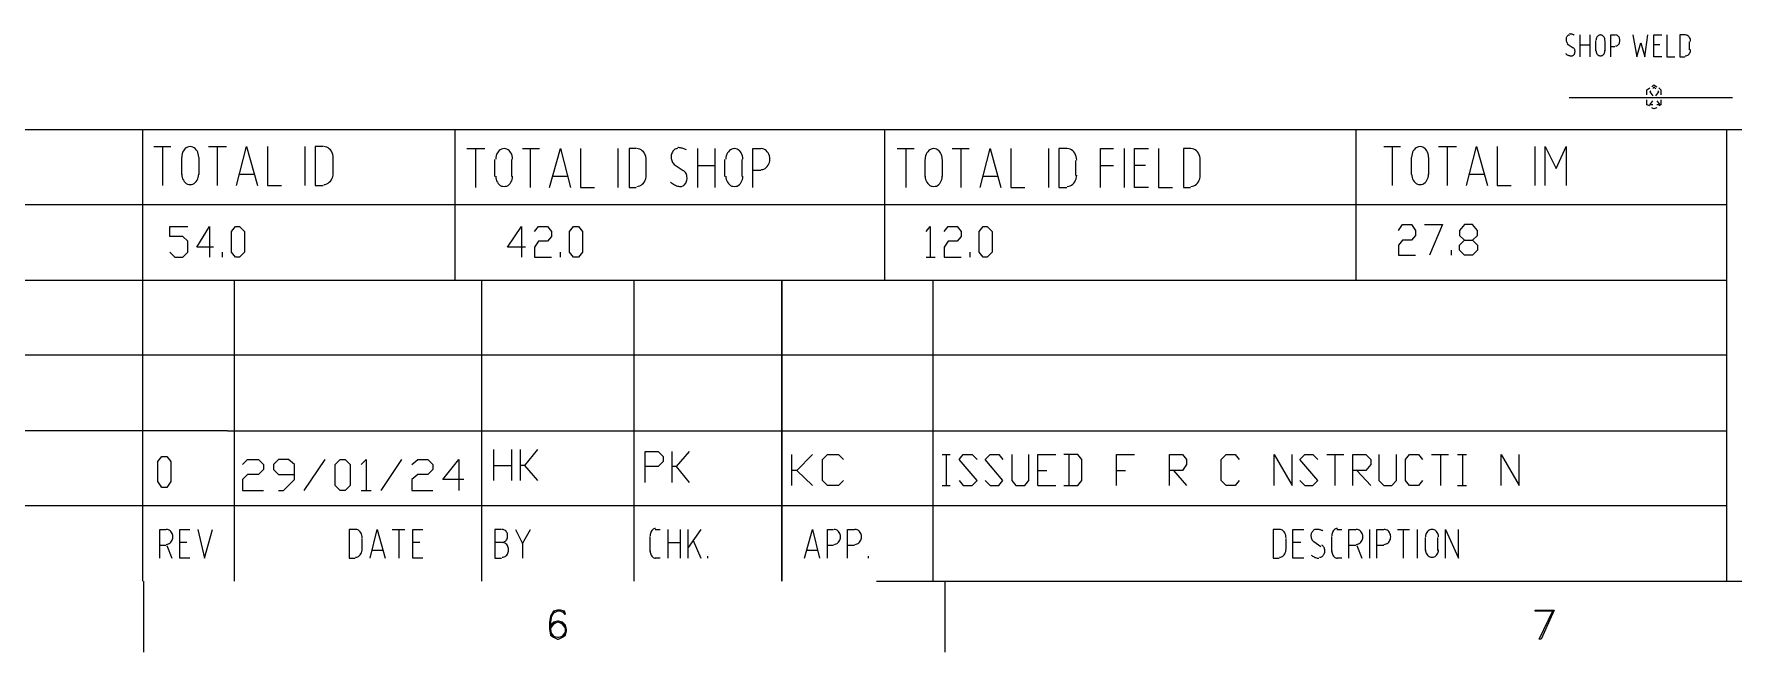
# Model space of a CAD drawing. Header units: millimetres. Extents: x 43 to 1147, y -811 to -31.
# Drawn here: x 468.4 to 672.9, y -811 to -736.6 of the extents above; entities that cross this region are included whole.
import ezdxf

# ---------------------------------------------------------------- set-up
doc = ezdxf.new("R2010")
doc.units = ezdxf.units.MM
doc.layers.add('EDITED_LINES', color=4, linetype='Continuous')

msp = doc.modelspace()

# ---------------------------------------------------------------- linework, layer by layer
at = {"layer": 'EDITED_LINES'}
for p, q in [((652.85, -737.14), (652.84, -737.21)), ((652.84, -737.21), (652.84, -737.28)), ((652.84, -737.28), (652.85, -737.35)), ((652.87, -737.06), (652.85, -737.14)), ((652.85, -737.35), (652.86, -737.42)), ((652.86, -737.42), (652.88, -737.49)), ((652.89, -737), (652.87, -737.06)), ((652.88, -737.49), (652.91, -737.55)), ((652.92, -736.94), (652.89, -737)), ((652.91, -737.55), (652.94, -737.61)), ((652.96, -736.88), (652.92, -736.94)), ((652.94, -737.61), (652.98, -737.66)), ((653, -736.84), (652.96, -736.88)), ((652.96, -737.8), (653.68, -738.28)), ((652.98, -737.66), (653.02, -737.7)), ((653.04, -736.8), (653, -736.84)), ((653.02, -737.7), (653.07, -737.74)), ((653.09, -736.76), (653.04, -736.8)), ((653.15, -736.74), (653.09, -736.76)), ((653.2, -736.73), (653.15, -736.74)), ((653.26, -736.72), (653.2, -736.73)), ((653.33, -736.6), (653.27, -736.6)), ((653.39, -736.61), (653.33, -736.6)), ((653.44, -736.61), (653.39, -736.61)), ((653.5, -736.63), (653.44, -736.61)), ((653.55, -736.64), (653.5, -736.63)), ((653.61, -736.65), (653.55, -736.64)), ((653.66, -736.67), (653.61, -736.65)), ((653.72, -736.69), (653.66, -736.67)), ((653.74, -738.26), (653.69, -738.22)), ((653.77, -736.72), (653.72, -736.69)), ((653.78, -738.3), (653.74, -738.26)), ((653.82, -736.75), (653.77, -736.72)), ((653.82, -738.35), (653.78, -738.3)), ((653.85, -738.41), (653.82, -738.35)), ((653.88, -738.47), (653.85, -738.41)), ((653.9, -738.54), (653.88, -738.47)), ((654.52, -739.36), (654.52, -736.72)), ((654.52, -737.92), (655.72, -737.92)), ((655.72, -736.72), (655.72, -739.36)), ((656.45, -737.27), (656.44, -737.38)), ((656.44, -738.64), (656.44, -737.44)), ((656.47, -737.17), (656.45, -737.27)), ((656.5, -737.08), (656.47, -737.17)), ((656.54, -736.99), (656.5, -737.08)), ((656.6, -736.91), (656.54, -736.99)), ((656.66, -736.85), (656.6, -736.91)), ((656.73, -736.79), (656.66, -736.85)), ((656.81, -736.75), (656.73, -736.79)), ((656.89, -736.73), (656.81, -736.75)), ((656.98, -736.72), (656.89, -736.73)), ((657.07, -736.73), (656.98, -736.72)), ((657.15, -736.75), (657.07, -736.73)), ((657.23, -736.79), (657.15, -736.75)), ((657.3, -736.85), (657.23, -736.79)), ((657.36, -736.91), (657.3, -736.85)), ((657.42, -736.99), (657.36, -736.91)), ((657.46, -737.08), (657.42, -736.99)), ((657.49, -737.17), (657.46, -737.08)), ((657.51, -737.27), (657.49, -737.17)), ((657.52, -737.38), (657.51, -737.27)), ((657.52, -737.44), (657.52, -738.64)), ((658.24, -739.36), (658.24, -736.72)), ((658.24, -736.72), (658.72, -736.72)), ((658.72, -738.16), (658.24, -738.16)), ((658.87, -736.73), (658.78, -736.72)), ((658.78, -738.04), (658.87, -738.03)), ((658.95, -736.75), (658.87, -736.73)), ((658.87, -738.03), (658.95, -738.01)), ((659.03, -736.79), (658.95, -736.75)), ((658.95, -738.01), (659.03, -737.97)), ((659.1, -736.85), (659.03, -736.79)), ((659.03, -737.97), (659.1, -737.91)), ((659.16, -736.91), (659.1, -736.85)), ((659.1, -737.91), (659.16, -737.85)), ((659.22, -736.99), (659.16, -736.91)), ((659.16, -737.85), (659.22, -737.77)), ((659.26, -737.08), (659.22, -736.99)), ((659.22, -737.77), (659.26, -737.68)), ((659.29, -737.17), (659.26, -737.08)), ((659.26, -737.68), (659.29, -737.59)), ((659.31, -737.27), (659.29, -737.17)), ((659.29, -737.59), (659.31, -737.49)), ((659.32, -737.38), (659.31, -737.27)), ((659.31, -737.49), (659.32, -737.38)), ((660.88, -736.72), (661.36, -739.36)), ((661.36, -739.36), (661.84, -737.68)), ((661.84, -737.68), (662.32, -739.36)), ((662.32, -739.36), (662.68, -736.72)), ((663.4, -739.36), (663.4, -736.72)), ((663.4, -736.72), (664.36, -736.72)), ((664.12, -737.92), (663.4, -737.92)), ((664.96, -736.72), (664.96, -739.36)), ((667.12, -736.72), (666.52, -736.72)), ((666.52, -736.72), (666.52, -739.36)), ((667.29, -736.73), (667.18, -736.72)), ((667.39, -736.76), (667.29, -736.73)), ((667.48, -736.81), (667.39, -736.76)), ((667.57, -736.87), (667.48, -736.81)), ((667.65, -736.95), (667.57, -736.87)), ((667.71, -737.04), (667.65, -736.95)), ((667.77, -737.14), (667.71, -737.04)), ((667.72, -738.52), (667.72, -737.56)), ((667.81, -737.25), (667.77, -737.14)), ((667.83, -737.37), (667.81, -737.25)), ((667.84, -737.5), (667.83, -737.37)), ((667.83, -738.59), (667.84, -738.46)), ((652.79, -738.95), (652.84, -739)), ((652.84, -739), (652.91, -739.05)), ((652.91, -739.05), (652.97, -739.09)), ((652.97, -739.09), (653.04, -739.13)), ((653.04, -739.13), (653.1, -739.16)), ((653.1, -739.16), (653.17, -739.18)), ((653.17, -739.18), (653.24, -739.2)), ((653.24, -739.2), (653.31, -739.22)), ((653.31, -739.22), (653.38, -739.23)), ((653.38, -739.23), (653.45, -739.24)), ((653.5, -739.24), (653.56, -739.23)), ((653.56, -739.23), (653.61, -739.22)), ((653.61, -739.22), (653.67, -739.2)), ((653.67, -739.2), (653.72, -739.16)), ((653.72, -739.16), (653.76, -739.12)), ((653.76, -739.12), (653.8, -739.08)), ((653.8, -739.08), (653.84, -739.02)), ((653.84, -739.02), (653.87, -738.96)), ((653.87, -738.96), (653.89, -738.9)), ((653.89, -738.9), (653.91, -738.82)), ((653.91, -738.61), (653.9, -738.54)), ((653.92, -738.68), (653.91, -738.61)), ((653.91, -738.82), (653.92, -738.75)), ((653.92, -738.75), (653.92, -738.68)), ((656.44, -738.58), (656.45, -738.69)), ((656.45, -738.69), (656.47, -738.79)), ((656.47, -738.79), (656.5, -738.88)), ((656.5, -738.88), (656.54, -738.97)), ((656.54, -738.97), (656.6, -739.05)), ((656.6, -739.05), (656.66, -739.11)), ((656.66, -739.11), (656.73, -739.17)), ((656.73, -739.17), (656.81, -739.21)), ((656.81, -739.21), (656.89, -739.23)), ((656.89, -739.23), (656.98, -739.24)), ((656.98, -739.24), (657.07, -739.23)), ((657.07, -739.23), (657.15, -739.21)), ((657.15, -739.21), (657.23, -739.17)), ((657.23, -739.17), (657.3, -739.11)), ((657.3, -739.11), (657.36, -739.05)), ((657.36, -739.05), (657.42, -738.97)), ((657.42, -738.97), (657.46, -738.88)), ((657.46, -738.88), (657.49, -738.79)), ((657.49, -738.79), (657.51, -738.69)), ((657.51, -738.69), (657.52, -738.58)), ((664.36, -739.36), (663.4, -739.36)), ((664.96, -739.36), (665.92, -739.36)), ((666.52, -739.36), (667.12, -739.36)), ((667.18, -739.24), (667.29, -739.23)), ((667.29, -739.23), (667.39, -739.2)), ((667.39, -739.2), (667.48, -739.15)), ((667.48, -739.15), (667.57, -739.09)), ((667.57, -739.09), (667.65, -739.01)), ((667.65, -739.01), (667.71, -738.92)), ((667.71, -738.92), (667.77, -738.82)), ((667.77, -738.82), (667.81, -738.71)), ((667.81, -738.71), (667.83, -738.59)), ((672.88, -744.28), (653.2, -744.28)), ((655.48, -744.28), (653.2, -744.28)), ((659.8, -744.28), (657.64, -744.28)), ((661.96, -744.28), (659.8, -744.28)), ((662.56, -743.32), (662.92, -743.08)), ((662.56, -743.92), (662.56, -743.32)), ((662.56, -745.12), (662.56, -744.52)), ((663.04, -743.44), (662.92, -743.56)), ((662.92, -743.56), (663.28, -744.04)), ((663.16, -742.96), (663.4, -742.72)), ((663.4, -742.96), (663.28, -743.2)), ((663.4, -742.72), (663.76, -742.96)), ((663.64, -743.2), (663.4, -742.96)), ((663.64, -744.04), (664, -743.56)), ((664, -743.56), (663.88, -743.44)), ((664, -743.08), (664.24, -743.32)), ((666.28, -744.28), (664.12, -744.28)), ((664.24, -743.32), (664.24, -743.92)), ((664.24, -744.52), (664.24, -745.12)), ((668.44, -744.28), (666.28, -744.28)), ((672.88, -744.28), (670.72, -744.28)), ((662.92, -745.24), (662.56, -745.12)), ((662.92, -745.12), (663.28, -744.64)), ((663.28, -745.12), (662.92, -745.12)), ((663.4, -745.6), (663.16, -745.48)), ((663.76, -745.48), (663.4, -745.6)), ((663.76, -744.64), (664.12, -745.12)), ((664.12, -745.12), (663.76, -745.12)), ((664.24, -745.12), (664, -745.24)), ((1137.28, -748.12), (52.24, -748.12)), ((481.48, -802.48), (481.48, -748.12)), ((519.04, -748.12), (519.04, -766.24)), ((570.76, -748.12), (570.76, -766.24)), ((627.52, -748.12), (627.52, -766.24)), ((672.16, -748.12), (672.16, -802.48)), ((482.8, -750.16), (484.84, -750.16)), ((483.88, -754.84), (483.88, -750.16)), ((486.36, -750.68), (486.27, -750.84)), ((486.46, -750.53), (486.36, -750.68)), ((486.58, -750.4), (486.46, -750.53)), ((486.71, -750.3), (486.58, -750.4)), ((486.86, -750.22), (486.71, -750.3)), ((487.01, -750.18), (486.86, -750.22)), ((487.18, -750.16), (487.01, -750.18)), ((487.35, -750.18), (487.18, -750.16)), ((487.5, -750.22), (487.35, -750.18)), ((487.65, -750.3), (487.5, -750.22)), ((487.78, -750.4), (487.65, -750.3)), ((487.9, -750.53), (487.78, -750.4)), ((488, -750.68), (487.9, -750.53)), ((488.09, -750.84), (488, -750.68)), ((489.4, -750.16), (491.56, -750.16)), ((490.48, -754.84), (490.48, -750.16)), ((492.76, -754.84), (493.96, -750.16)), ((493.96, -750.16), (495.28, -754.84)), ((496.48, -750.16), (496.48, -754.84)), ((501.04, -754.84), (501.04, -750.16)), ((503.2, -750.16), (502.24, -750.16)), ((502.24, -750.16), (502.24, -754.84)), ((503.44, -750.18), (503.26, -750.16)), ((503.62, -750.23), (503.44, -750.18)), ((503.78, -750.31), (503.62, -750.23)), ((503.93, -750.43), (503.78, -750.31)), ((504.07, -750.56), (503.93, -750.43)), ((504.18, -750.72), (504.07, -750.56)), ((504.27, -750.91), (504.18, -750.72)), ((520.48, -750.4), (522.64, -750.4)), ((521.56, -755.08), (521.56, -750.4)), ((524.26, -750.77), (524.16, -750.92)), ((524.38, -750.64), (524.26, -750.77)), ((524.51, -750.54), (524.38, -750.64)), ((524.66, -750.46), (524.51, -750.54)), ((524.81, -750.42), (524.66, -750.46)), ((524.98, -750.4), (524.81, -750.42)), ((525.15, -750.42), (524.98, -750.4)), ((525.3, -750.46), (525.15, -750.42)), ((525.45, -750.54), (525.3, -750.46)), ((525.58, -750.64), (525.45, -750.54)), ((525.7, -750.77), (525.58, -750.64)), ((525.8, -750.92), (525.7, -750.77)), ((527.2, -750.4), (529.24, -750.4)), ((528.16, -755.08), (528.16, -750.4)), ((530.44, -755.08), (531.76, -750.4)), ((531.76, -750.4), (532.96, -755.08)), ((534.16, -750.4), (534.16, -755.08)), ((538.72, -755.08), (538.72, -750.4)), ((540.88, -750.4), (540.04, -750.4)), ((540.04, -750.4), (540.04, -755.08)), ((541.12, -750.42), (540.94, -750.4)), ((541.3, -750.47), (541.12, -750.42)), ((541.46, -750.55), (541.3, -750.47)), ((541.61, -750.67), (541.46, -750.55)), ((541.75, -750.8), (541.61, -750.67)), ((545.3, -750.71), (545.23, -750.81)), ((545.37, -750.62), (545.3, -750.71)), ((545.46, -750.55), (545.37, -750.62)), ((545.55, -750.48), (545.46, -750.55)), ((545.65, -750.44), (545.55, -750.48)), ((545.75, -750.41), (545.65, -750.44)), ((545.86, -750.4), (545.75, -750.41)), ((545.99, -750.28), (545.89, -750.28)), ((546.1, -750.29), (545.99, -750.28)), ((546.2, -750.31), (546.1, -750.29)), ((546.31, -750.33), (546.2, -750.31)), ((546.41, -750.35), (546.31, -750.33)), ((546.52, -750.38), (546.41, -750.35)), ((546.62, -750.41), (546.52, -750.38)), ((546.72, -750.45), (546.62, -750.41)), ((546.82, -750.49), (546.72, -750.45)), ((546.92, -750.54), (546.82, -750.49)), ((548.32, -755.08), (548.32, -750.4)), ((550.36, -750.4), (550.36, -755.08)), ((551.98, -750.77), (551.88, -750.92)), ((552.1, -750.64), (551.98, -750.77)), ((552.23, -750.54), (552.1, -750.64)), ((552.38, -750.46), (552.23, -750.54)), ((552.53, -750.42), (552.38, -750.46)), ((552.7, -750.4), (552.53, -750.42)), ((552.87, -750.42), (552.7, -750.4)), ((553.02, -750.46), (552.87, -750.42)), ((553.17, -750.54), (553.02, -750.46)), ((553.3, -750.64), (553.17, -750.54)), ((553.42, -750.77), (553.3, -750.64)), ((553.52, -750.92), (553.42, -750.77)), ((554.92, -755.08), (554.92, -750.4)), ((554.92, -750.4), (555.88, -750.4)), ((556.11, -750.42), (555.94, -750.4)), ((556.26, -750.46), (556.11, -750.42)), ((556.41, -750.54), (556.26, -750.46)), ((556.54, -750.64), (556.41, -750.54)), ((556.66, -750.77), (556.54, -750.64)), ((556.76, -750.92), (556.66, -750.77)), ((572.32, -750.4), (574.36, -750.4)), ((573.4, -755.08), (573.4, -750.4)), ((575.98, -750.77), (575.88, -750.92)), ((576.1, -750.64), (575.98, -750.77)), ((576.23, -750.54), (576.1, -750.64)), ((576.38, -750.46), (576.23, -750.54)), ((576.53, -750.42), (576.38, -750.46)), ((576.7, -750.4), (576.53, -750.42)), ((576.87, -750.42), (576.7, -750.4)), ((577.02, -750.46), (576.87, -750.42)), ((577.17, -750.54), (577.02, -750.46)), ((577.3, -750.64), (577.17, -750.54)), ((577.42, -750.77), (577.3, -750.64)), ((577.52, -750.92), (577.42, -750.77)), ((578.92, -750.4), (580.96, -750.4)), ((580, -755.08), (580, -750.4)), ((582.28, -755.08), (583.48, -750.4)), ((583.48, -750.4), (584.8, -755.08)), ((586, -750.4), (586, -755.08)), ((590.56, -755.08), (590.56, -750.4)), ((592.72, -750.4), (591.76, -750.4)), ((591.76, -750.4), (591.76, -755.08)), ((592.96, -750.42), (592.78, -750.4)), ((593.14, -750.47), (592.96, -750.42)), ((593.3, -750.55), (593.14, -750.47)), ((593.45, -750.67), (593.3, -750.55)), ((593.59, -750.8), (593.45, -750.67)), ((596.8, -755.08), (596.8, -750.4)), ((596.8, -750.4), (598.36, -750.4)), ((599.68, -755.08), (599.68, -750.4)), ((600.88, -755.08), (600.88, -750.4)), ((600.88, -750.4), (602.56, -750.4)), ((603.76, -750.4), (603.76, -755.08)), ((607.6, -750.4), (606.76, -750.4)), ((606.76, -750.4), (606.76, -755.08)), ((607.84, -750.42), (607.66, -750.4)), ((608.02, -750.47), (607.84, -750.42)), ((608.18, -750.55), (608.02, -750.47)), ((608.33, -750.67), (608.18, -750.55)), ((608.47, -750.8), (608.33, -750.67)), ((630.88, -750.16), (632.92, -750.16)), ((631.96, -754.84), (631.96, -750.16)), ((634.44, -750.68), (634.35, -750.84)), ((634.54, -750.53), (634.44, -750.68)), ((634.66, -750.4), (634.54, -750.53)), ((634.79, -750.3), (634.66, -750.4)), ((634.94, -750.22), (634.79, -750.3)), ((635.09, -750.18), (634.94, -750.22)), ((635.26, -750.16), (635.09, -750.18)), ((635.43, -750.18), (635.26, -750.16)), ((635.58, -750.22), (635.43, -750.18)), ((635.73, -750.3), (635.58, -750.22)), ((635.86, -750.4), (635.73, -750.3)), ((635.98, -750.53), (635.86, -750.4)), ((636.08, -750.68), (635.98, -750.53)), ((636.17, -750.84), (636.08, -750.68)), ((637.48, -750.16), (639.64, -750.16)), ((638.56, -754.84), (638.56, -750.16)), ((640.84, -754.84), (642.04, -750.16)), ((642.04, -750.16), (643.36, -754.84)), ((644.56, -750.16), (644.56, -754.84)), ((649.12, -754.84), (649.12, -750.16)), ((650.32, -754.84), (650.32, -750.16)), ((650.32, -750.16), (651.64, -752.8)), ((651.64, -752.8), (652.84, -750.16)), ((652.84, -750.16), (652.84, -754.84)), ((486.17, -751.22), (486.16, -751.42)), ((486.16, -753.52), (486.16, -751.48)), ((486.21, -751.02), (486.17, -751.22)), ((486.27, -750.84), (486.21, -751.02)), ((488.15, -751.02), (488.09, -750.84)), ((488.19, -751.22), (488.15, -751.02)), ((488.2, -751.42), (488.19, -751.22)), ((488.2, -751.48), (488.2, -753.52)), ((504.34, -751.1), (504.27, -750.91)), ((504.39, -751.32), (504.34, -751.1)), ((504.4, -751.54), (504.39, -751.32)), ((504.4, -753.4), (504.4, -751.6)), ((523.84, -753.76), (523.84, -751.72)), ((523.97, -751.46), (523.96, -751.66)), ((524.01, -751.26), (523.97, -751.46)), ((524.07, -751.08), (524.01, -751.26)), ((524.16, -750.92), (524.07, -751.08)), ((525.89, -751.08), (525.8, -750.92)), ((525.88, -751.72), (525.88, -753.76)), ((525.95, -751.26), (525.89, -751.08)), ((525.99, -751.46), (525.95, -751.26)), ((526, -751.66), (525.99, -751.46)), ((541.86, -750.96), (541.75, -750.8)), ((541.95, -751.15), (541.86, -750.96)), ((542.02, -751.34), (541.95, -751.15)), ((542.07, -751.56), (542.02, -751.34)), ((542.08, -751.78), (542.07, -751.56)), ((542.08, -753.64), (542.08, -751.84)), ((545.1, -751.18), (545.08, -751.32)), ((545.08, -751.32), (545.08, -751.46)), ((545.08, -751.46), (545.09, -751.59)), ((545.09, -751.59), (545.12, -751.72)), ((545.13, -751.05), (545.1, -751.18)), ((545.12, -751.72), (545.15, -751.85)), ((545.18, -750.93), (545.13, -751.05)), ((545.15, -751.85), (545.2, -751.97)), ((545.23, -750.81), (545.18, -750.93)), ((545.2, -751.97), (545.26, -752.08)), ((545.26, -752.08), (545.33, -752.17)), ((545.33, -752.17), (545.42, -752.26)), ((545.42, -752.26), (545.51, -752.33)), ((545.44, -752.32), (546.52, -753.04)), ((548.32, -752.44), (550.36, -752.44)), ((551.56, -753.76), (551.56, -751.72)), ((551.69, -751.46), (551.68, -751.66)), ((551.73, -751.26), (551.69, -751.46)), ((551.79, -751.08), (551.73, -751.26)), ((551.88, -750.92), (551.79, -751.08)), ((553.61, -751.08), (553.52, -750.92)), ((553.6, -751.72), (553.6, -753.76)), ((553.67, -751.26), (553.61, -751.08)), ((553.71, -751.46), (553.67, -751.26)), ((553.72, -751.66), (553.71, -751.46)), ((556.26, -752.86), (556.41, -752.78)), ((556.41, -752.78), (556.54, -752.68)), ((556.54, -752.68), (556.66, -752.55)), ((556.66, -752.55), (556.76, -752.4)), ((556.85, -751.08), (556.76, -750.92)), ((556.76, -752.4), (556.85, -752.24)), ((556.91, -751.26), (556.85, -751.08)), ((556.85, -752.24), (556.91, -752.06)), ((556.95, -751.46), (556.91, -751.26)), ((556.91, -752.06), (556.95, -751.86)), ((556.96, -751.66), (556.95, -751.46)), ((556.95, -751.86), (556.96, -751.66)), ((575.69, -751.46), (575.68, -751.66)), ((575.68, -753.76), (575.68, -751.72)), ((575.73, -751.26), (575.69, -751.46)), ((575.79, -751.08), (575.73, -751.26)), ((575.88, -750.92), (575.79, -751.08)), ((577.61, -751.08), (577.52, -750.92)), ((577.67, -751.26), (577.61, -751.08)), ((577.71, -751.46), (577.67, -751.26)), ((577.72, -751.66), (577.71, -751.46)), ((577.72, -751.72), (577.72, -753.76)), ((593.7, -750.96), (593.59, -750.8)), ((593.79, -751.15), (593.7, -750.96)), ((593.86, -751.34), (593.79, -751.15)), ((593.8, -753.64), (593.8, -751.84)), ((593.91, -751.56), (593.86, -751.34)), ((593.92, -751.78), (593.91, -751.56)), ((596.8, -752.44), (598.36, -752.44)), ((602.2, -752.44), (600.88, -752.44)), ((608.58, -750.96), (608.47, -750.8)), ((608.67, -751.15), (608.58, -750.96)), ((608.74, -751.34), (608.67, -751.15)), ((608.79, -751.56), (608.74, -751.34)), ((608.8, -751.78), (608.79, -751.56)), ((608.8, -753.64), (608.8, -751.84)), ((634.25, -751.22), (634.24, -751.42)), ((634.24, -753.52), (634.24, -751.48)), ((634.29, -751.02), (634.25, -751.22)), ((634.35, -750.84), (634.29, -751.02)), ((636.23, -751.02), (636.17, -750.84)), ((636.27, -751.22), (636.23, -751.02)), ((636.28, -751.42), (636.27, -751.22)), ((636.28, -751.48), (636.28, -753.52)), ((486.16, -753.46), (486.17, -753.66)), ((486.17, -753.66), (486.21, -753.86)), ((486.21, -753.86), (486.27, -754.04)), ((486.27, -754.04), (486.36, -754.2)), ((486.36, -754.2), (486.46, -754.35)), ((486.46, -754.35), (486.58, -754.48)), ((486.58, -754.48), (486.71, -754.58)), ((486.71, -754.58), (486.86, -754.66)), ((486.86, -754.66), (487.01, -754.7)), ((487.01, -754.7), (487.18, -754.72)), ((487.18, -754.72), (487.35, -754.7)), ((487.35, -754.7), (487.5, -754.66)), ((487.5, -754.66), (487.65, -754.58)), ((487.65, -754.58), (487.78, -754.48)), ((487.78, -754.48), (487.9, -754.35)), ((487.9, -754.35), (488, -754.2)), ((488, -754.2), (488.09, -754.04)), ((488.09, -754.04), (488.15, -753.86)), ((488.15, -753.86), (488.19, -753.66)), ((488.19, -753.66), (488.2, -753.46)), ((494.92, -753.52), (493.12, -753.52)), ((496.48, -754.84), (498.16, -754.84)), ((502.24, -754.84), (503.2, -754.84)), ((503.26, -754.72), (503.44, -754.7)), ((503.44, -754.7), (503.62, -754.65)), ((503.62, -754.65), (503.78, -754.57)), ((503.78, -754.57), (503.93, -754.45)), ((503.93, -754.45), (504.07, -754.32)), ((504.07, -754.32), (504.18, -754.16)), ((504.18, -754.16), (504.27, -753.97)), ((504.27, -753.97), (504.34, -753.78)), ((504.34, -753.78), (504.39, -753.56)), ((504.39, -753.56), (504.4, -753.34)), ((523.96, -753.7), (523.97, -753.9)), ((523.97, -753.9), (524.01, -754.1)), ((524.01, -754.1), (524.07, -754.28)), ((524.07, -754.28), (524.16, -754.44)), ((524.16, -754.44), (524.26, -754.59)), ((524.26, -754.59), (524.38, -754.72)), ((524.38, -754.72), (524.51, -754.82)), ((524.51, -754.82), (524.66, -754.9)), ((525.3, -754.9), (525.45, -754.82)), ((525.45, -754.82), (525.58, -754.72)), ((525.58, -754.72), (525.7, -754.59)), ((525.7, -754.59), (525.8, -754.44)), ((525.8, -754.44), (525.89, -754.28)), ((525.89, -754.28), (525.95, -754.1)), ((525.95, -754.1), (525.99, -753.9)), ((525.99, -753.9), (526, -753.7)), ((532.6, -753.76), (530.8, -753.76)), ((541.3, -754.89), (541.46, -754.81)), ((541.46, -754.81), (541.61, -754.69)), ((541.61, -754.69), (541.75, -754.56)), ((541.75, -754.56), (541.86, -754.4)), ((541.86, -754.4), (541.95, -754.21)), ((541.95, -754.21), (542.02, -754.02)), ((542.02, -754.02), (542.07, -753.8)), ((542.07, -753.8), (542.08, -753.58)), ((545.01, -754.44), (545.12, -754.53)), ((545.12, -754.53), (545.24, -754.61)), ((545.24, -754.61), (545.36, -754.69)), ((545.36, -754.69), (545.48, -754.75)), ((545.48, -754.75), (545.6, -754.81)), ((545.6, -754.81), (545.73, -754.86)), ((545.73, -754.86), (545.85, -754.9)), ((546.53, -754.88), (546.62, -754.81)), ((546.66, -753.1), (546.57, -753.03)), ((546.62, -754.81), (546.71, -754.74)), ((546.75, -753.19), (546.66, -753.1)), ((546.71, -754.74), (546.78, -754.65)), ((546.82, -753.28), (546.75, -753.19)), ((546.78, -754.65), (546.85, -754.55)), ((546.88, -753.39), (546.82, -753.28)), ((546.85, -754.55), (546.9, -754.43)), ((546.93, -753.51), (546.88, -753.39)), ((546.9, -754.43), (546.95, -754.31)), ((546.96, -753.64), (546.93, -753.51)), ((546.95, -754.31), (546.98, -754.18)), ((546.99, -753.77), (546.96, -753.64)), ((546.98, -754.18), (547, -754.04)), ((547, -753.9), (546.99, -753.77)), ((547, -754.04), (547, -753.9)), ((551.68, -753.7), (551.69, -753.9)), ((551.69, -753.9), (551.73, -754.1)), ((551.73, -754.1), (551.79, -754.28)), ((551.79, -754.28), (551.88, -754.44)), ((551.88, -754.44), (551.98, -754.59)), ((551.98, -754.59), (552.1, -754.72)), ((552.1, -754.72), (552.23, -754.82)), ((552.23, -754.82), (552.38, -754.9)), ((553.02, -754.9), (553.17, -754.82)), ((553.17, -754.82), (553.3, -754.72)), ((553.3, -754.72), (553.42, -754.59)), ((553.42, -754.59), (553.52, -754.44)), ((553.52, -754.44), (553.61, -754.28)), ((553.61, -754.28), (553.67, -754.1)), ((553.67, -754.1), (553.71, -753.9)), ((553.71, -753.9), (553.72, -753.7)), ((555.88, -753.04), (554.92, -753.04)), ((555.94, -752.92), (556.11, -752.9)), ((556.11, -752.9), (556.26, -752.86)), ((575.68, -753.7), (575.69, -753.9)), ((575.69, -753.9), (575.73, -754.1)), ((575.73, -754.1), (575.79, -754.28)), ((575.79, -754.28), (575.88, -754.44)), ((575.88, -754.44), (575.98, -754.59)), ((575.98, -754.59), (576.1, -754.72)), ((576.1, -754.72), (576.23, -754.82)), ((576.23, -754.82), (576.38, -754.9)), ((577.02, -754.9), (577.17, -754.82)), ((577.17, -754.82), (577.3, -754.72)), ((577.3, -754.72), (577.42, -754.59)), ((577.42, -754.59), (577.52, -754.44)), ((577.52, -754.44), (577.61, -754.28)), ((577.61, -754.28), (577.67, -754.1)), ((577.67, -754.1), (577.71, -753.9)), ((577.71, -753.9), (577.72, -753.7)), ((584.44, -753.76), (582.64, -753.76)), ((593.14, -754.89), (593.3, -754.81)), ((593.3, -754.81), (593.45, -754.69)), ((593.45, -754.69), (593.59, -754.56)), ((593.59, -754.56), (593.7, -754.4)), ((593.7, -754.4), (593.79, -754.21)), ((593.79, -754.21), (593.86, -754.02)), ((593.86, -754.02), (593.91, -753.8)), ((593.91, -753.8), (593.92, -753.58)), ((608.02, -754.89), (608.18, -754.81)), ((608.18, -754.81), (608.33, -754.69)), ((608.33, -754.69), (608.47, -754.56)), ((608.47, -754.56), (608.58, -754.4)), ((608.58, -754.4), (608.67, -754.21)), ((608.67, -754.21), (608.74, -754.02)), ((608.74, -754.02), (608.79, -753.8)), ((608.79, -753.8), (608.8, -753.58)), ((634.24, -753.46), (634.25, -753.66)), ((634.25, -753.66), (634.29, -753.86)), ((634.29, -753.86), (634.35, -754.04)), ((634.35, -754.04), (634.44, -754.2)), ((634.44, -754.2), (634.54, -754.35)), ((634.54, -754.35), (634.66, -754.48)), ((634.66, -754.48), (634.79, -754.58)), ((634.79, -754.58), (634.94, -754.66)), ((634.94, -754.66), (635.09, -754.7)), ((635.09, -754.7), (635.26, -754.72)), ((635.26, -754.72), (635.43, -754.7)), ((635.43, -754.7), (635.58, -754.66)), ((635.58, -754.66), (635.73, -754.58)), ((635.73, -754.58), (635.86, -754.48)), ((635.86, -754.48), (635.98, -754.35)), ((635.98, -754.35), (636.08, -754.2)), ((636.08, -754.2), (636.17, -754.04)), ((636.17, -754.04), (636.23, -753.86)), ((636.23, -753.86), (636.27, -753.66)), ((636.27, -753.66), (636.28, -753.46)), ((643, -753.52), (641.2, -753.52)), ((644.56, -754.84), (646.24, -754.84)), ((524.66, -754.9), (524.81, -754.94)), ((524.81, -754.94), (524.98, -754.96)), ((524.98, -754.96), (525.15, -754.94)), ((525.15, -754.94), (525.3, -754.9)), ((534.16, -755.08), (535.84, -755.08)), ((540.04, -755.08), (540.88, -755.08)), ((540.94, -754.96), (541.12, -754.94)), ((541.12, -754.94), (541.3, -754.89)), ((545.85, -754.9), (545.98, -754.93)), ((545.98, -754.93), (546.11, -754.95)), ((546.11, -754.95), (546.25, -754.96)), ((546.22, -754.96), (546.33, -754.95)), ((546.33, -754.95), (546.43, -754.92)), ((546.43, -754.92), (546.53, -754.88)), ((552.38, -754.9), (552.53, -754.94)), ((552.53, -754.94), (552.7, -754.96)), ((552.7, -754.96), (552.87, -754.94)), ((552.87, -754.94), (553.02, -754.9)), ((576.38, -754.9), (576.53, -754.94)), ((576.53, -754.94), (576.7, -754.96)), ((576.7, -754.96), (576.87, -754.94)), ((576.87, -754.94), (577.02, -754.9)), ((586, -755.08), (587.68, -755.08)), ((591.76, -755.08), (592.72, -755.08)), ((592.78, -754.96), (592.96, -754.94)), ((592.96, -754.94), (593.14, -754.89)), ((602.56, -755.08), (600.88, -755.08)), ((603.76, -755.08), (605.44, -755.08)), ((606.76, -755.08), (607.6, -755.08)), ((607.66, -754.96), (607.84, -754.94)), ((607.84, -754.94), (608.02, -754.89)), ((318.76, -757.12), (672.16, -757.12)), ((484.72, -760.96), (484.72, -759.76)), ((484.72, -759.76), (486.88, -759.76)), ((486.28, -760.96), (484.72, -760.96)), ((486.88, -761.56), (486.28, -760.96)), ((487.96, -762.28), (489.52, -759.76)), ((489.52, -759.76), (489.52, -763.48)), ((492.16, -760.36), (492.64, -759.76)), ((492.16, -762.88), (492.16, -760.36)), ((492.64, -759.76), (493.12, -759.76)), ((493.12, -759.76), (493.72, -760.36)), ((493.72, -760.36), (493.72, -762.88)), ((525.4, -762.28), (527.08, -759.76)), ((527.08, -759.76), (527.08, -763.48)), ((528.64, -760.36), (529.12, -759.76)), ((529.12, -759.76), (530.2, -759.76)), ((530.2, -759.76), (530.68, -760.36)), ((530.68, -760.96), (530.2, -761.56)), ((530.68, -760.36), (530.68, -760.96)), ((532.84, -760.36), (533.32, -759.76)), ((532.84, -762.88), (532.84, -760.36)), ((533.32, -759.76), (533.92, -759.76)), ((533.92, -759.76), (534.4, -760.36)), ((534.4, -760.36), (534.4, -762.88)), ((575.8, -760.36), (576.28, -759.76)), ((576.28, -759.76), (576.28, -763.48)), ((577.96, -760.36), (578.44, -759.76)), ((578.44, -759.76), (579.52, -759.76)), ((579.52, -759.76), (580, -760.36)), ((580, -760.96), (579.52, -761.56)), ((580, -760.36), (580, -760.96)), ((582.16, -760.36), (582.64, -759.76)), ((582.16, -762.88), (582.16, -760.36)), ((582.64, -759.76), (583.12, -759.76)), ((583.12, -759.76), (583.72, -760.36)), ((583.72, -760.36), (583.72, -762.88)), ((632.68, -760.24), (633.16, -759.52)), ((633.16, -759.52), (634.24, -759.52)), ((634.24, -759.52), (634.72, -760.24)), ((634.72, -760.84), (634.24, -761.44)), ((634.72, -760.24), (634.72, -760.84)), ((635.8, -759.52), (637.96, -759.52)), ((637.96, -759.52), (636.4, -763.24)), ((640.6, -759.52), (640, -760.24)), ((640, -760.24), (640, -760.84)), ((640, -760.84), (640.6, -761.44)), ((641.56, -759.52), (640.6, -759.52)), ((642.16, -760.24), (641.56, -759.52)), ((641.56, -761.44), (642.16, -760.84)), ((642.16, -760.84), (642.16, -760.24)), ((484.72, -762.88), (485.32, -763.48)), ((486.28, -763.48), (486.88, -762.88)), ((486.88, -762.88), (486.88, -761.56)), ((490, -762.28), (487.96, -762.28)), ((491.08, -763.48), (491.08, -762.88)), ((492.64, -763.48), (492.16, -762.88)), ((493.72, -762.88), (493.12, -763.48)), ((527.56, -762.28), (525.4, -762.28)), ((529.12, -761.56), (528.64, -762.28)), ((528.64, -762.28), (528.64, -763.48)), ((530.2, -761.56), (529.12, -761.56)), ((531.76, -763.48), (531.76, -762.88)), ((533.32, -763.48), (532.84, -762.88)), ((534.4, -762.88), (533.92, -763.48)), ((578.44, -761.56), (577.96, -762.28)), ((577.96, -762.28), (577.96, -763.48)), ((579.52, -761.56), (578.44, -761.56)), ((581.08, -763.48), (581.08, -762.88)), ((582.64, -763.48), (582.16, -762.88)), ((583.72, -762.88), (583.12, -763.48)), ((633.16, -761.44), (632.68, -762.04)), ((632.68, -762.04), (632.68, -763.24)), ((634.24, -761.44), (633.16, -761.44)), ((639.04, -763.24), (639.04, -762.64)), ((640, -762.04), (640.6, -761.44)), ((640, -762.64), (640, -762.04)), ((640.6, -763.24), (640, -762.64)), ((640.6, -761.44), (641.56, -761.44)), ((641.56, -761.44), (642.16, -762.04)), ((642.16, -762.64), (641.56, -763.24)), ((642.16, -762.04), (642.16, -762.64)), ((485.32, -763.48), (486.28, -763.48)), ((493.12, -763.48), (492.64, -763.48)), ((528.64, -763.48), (530.68, -763.48)), ((533.92, -763.48), (533.32, -763.48)), ((575.8, -763.48), (576.88, -763.48)), ((577.96, -763.48), (580, -763.48)), ((583.12, -763.48), (582.64, -763.48)), ((632.68, -763.24), (634.72, -763.24)), ((641.56, -763.24), (640.6, -763.24)), ((318.76, -766.24), (672.16, -766.24)), ((492.52, -802.48), (492.52, -766.24)), ((522.28, -802.48), (522.28, -766.24)), ((540.64, -802.48), (540.64, -766.24)), ((558.4, -766.24), (558.4, -802.48)), ((558.4, -802.48), (558.4, -766.24)), ((576.64, -802.48), (576.64, -766.24)), ((318.76, -775.24), (672.16, -775.24)), ((491.68, -784.36), (318.76, -784.36)), ((491.68, -784.36), (672.16, -784.36)), ((483.28, -788.08), (483.76, -787.48)), ((483.76, -787.48), (484.36, -787.48)), ((484.36, -787.48), (484.84, -788.08)), ((523.72, -790.36), (523.72, -786.64)), ((525.88, -786.64), (525.88, -790.36)), ((526.96, -790.36), (526.96, -786.64)), ((529, -786.64), (527.44, -788.56)), ((541.96, -790.6), (541.96, -786.88)), ((541.96, -786.88), (543.52, -786.88)), ((543.52, -786.88), (544.12, -787.48)), ((544.12, -787.48), (544.12, -788.08)), ((545.2, -790.6), (545.2, -786.88)), ((547.24, -786.88), (545.68, -788.68)), ((559.6, -790.96), (559.6, -787.24)), ((562.12, -787.24), (560.2, -789.16)), ((563.32, -787.84), (563.92, -787.24)), ((563.92, -787.24), (565.24, -787.24)), ((565.24, -787.24), (565.84, -787.84)), ((577.72, -787.24), (578.68, -787.24)), ((578.2, -787.24), (578.2, -790.96)), ((579.76, -787.84), (580.24, -787.24)), ((580.24, -787.24), (581.32, -787.24)), ((581.32, -787.24), (581.92, -787.84)), ((582.88, -787.84), (583.48, -787.24)), ((583.48, -787.24), (584.56, -787.24)), ((584.56, -787.24), (585.04, -787.84)), ((586.12, -787.24), (586.12, -790.36)), ((588.16, -790.36), (588.16, -787.24)), ((589.24, -790.96), (589.24, -787.24)), ((589.24, -787.24), (591.4, -787.24)), ((594.04, -787.24), (592.36, -787.24)), ((592.96, -787.24), (592.96, -790.96)), ((594.52, -787.84), (594.04, -787.24)), ((598.72, -790.96), (598.72, -787.24)), ((598.72, -787.24), (600.88, -787.24)), ((605.08, -790.96), (605.08, -787.24)), ((605.08, -787.24), (606.64, -787.24)), ((606.64, -787.24), (607.12, -787.84)), ((611.32, -787.84), (611.92, -787.24)), ((611.92, -787.24), (613, -787.24)), ((613, -787.24), (613.48, -787.84)), ((617.68, -790.96), (617.68, -787.24)), ((617.68, -787.24), (619.84, -790.96)), ((619.84, -790.96), (619.84, -787.24)), ((620.8, -787.84), (621.4, -787.24)), ((621.4, -787.24), (622.36, -787.24)), ((622.36, -787.24), (622.96, -787.84)), ((624.04, -787.24), (626.08, -787.24)), ((625, -787.24), (625, -790.96)), ((627.16, -790.96), (627.16, -787.24)), ((627.16, -787.24), (628.72, -787.24)), ((628.72, -787.24), (629.32, -787.84)), ((630.28, -787.24), (630.28, -790.36)), ((632.44, -790.36), (632.44, -787.24)), ((633.52, -787.84), (634, -787.24)), ((634, -787.24), (635.08, -787.24)), ((635.08, -787.24), (635.56, -787.84)), ((636.64, -787.24), (638.68, -787.24)), ((637.72, -787.24), (637.72, -790.96)), ((639.76, -787.24), (640.84, -787.24)), ((640.36, -787.24), (640.36, -790.96)), ((645.04, -790.96), (645.04, -787.24)), ((645.04, -787.24), (647.2, -790.96)), ((647.2, -790.96), (647.2, -787.24)), ((483.28, -790.48), (483.28, -788.08)), ((484.84, -788.08), (484.84, -790.48)), ((493.48, -788.44), (494.08, -787.84)), ((494.08, -789.64), (493.48, -790.24)), ((494.08, -787.84), (495.4, -787.84)), ((495.4, -789.64), (494.08, -789.64)), ((495.4, -787.84), (496, -788.44)), ((496, -789.04), (495.4, -789.64)), ((496, -788.44), (496, -789.04)), ((497.8, -787.84), (497.2, -788.44)), ((497.2, -788.44), (497.2, -789.04)), ((497.2, -789.04), (497.8, -789.64)), ((499, -787.84), (497.8, -787.84)), ((497.8, -789.64), (499.72, -789.64)), ((499.72, -788.44), (499, -787.84)), ((499.72, -790.24), (499.72, -788.44)), ((500.92, -791.56), (503.44, -787.84)), ((504.64, -788.44), (505.24, -787.84)), ((504.64, -790.96), (504.64, -788.44)), ((505.24, -787.84), (505.84, -787.84)), ((505.84, -787.84), (506.44, -788.44)), ((506.44, -788.44), (506.44, -790.96)), ((507.76, -788.44), (508.36, -787.84)), ((508.36, -787.84), (508.36, -791.56)), ((510.16, -791.56), (512.68, -787.84)), ((513.88, -788.44), (514.6, -787.84)), ((514.6, -789.64), (513.88, -790.24)), ((514.6, -787.84), (515.8, -787.84)), ((515.8, -789.64), (514.6, -789.64)), ((515.8, -787.84), (516.4, -788.44)), ((516.4, -789.04), (515.8, -789.64)), ((516.4, -788.44), (516.4, -789.04)), ((517.6, -790.24), (519.52, -787.84)), ((519.52, -787.84), (519.52, -791.56)), ((523.72, -788.56), (525.88, -788.56)), ((527.44, -788.56), (526.96, -788.56)), ((527.44, -788.56), (529, -790.36)), ((543.52, -788.68), (541.96, -788.68)), ((544.12, -788.08), (543.52, -788.68)), ((545.68, -788.68), (545.2, -788.68)), ((545.68, -788.68), (547.24, -790.6)), ((560.2, -789.16), (559.6, -789.16)), ((560.2, -789.16), (562.12, -790.96)), ((563.32, -790.36), (563.32, -787.84)), ((581.92, -790.36), (579.76, -787.84)), ((585.04, -790.36), (582.88, -787.84)), ((589.24, -789.16), (590.32, -789.16)), ((594.52, -790.36), (594.52, -787.84)), ((598.72, -789.16), (599.8, -789.16)), ((606.64, -789.16), (605.08, -789.16)), ((605.56, -789.16), (607.12, -790.96)), ((607.12, -788.44), (606.64, -789.16)), ((607.12, -787.84), (607.12, -788.44)), ((611.32, -790.36), (611.32, -787.84)), ((622.96, -790.36), (620.8, -787.84)), ((628.72, -789.16), (627.16, -789.16)), ((627.64, -789.16), (629.32, -790.96)), ((629.32, -788.44), (628.72, -789.16)), ((629.32, -787.84), (629.32, -788.44)), ((633.52, -790.36), (633.52, -787.84)), ((483.76, -791.2), (483.28, -790.48)), ((484.36, -791.2), (483.76, -791.2)), ((484.84, -790.48), (484.36, -791.2)), ((493.48, -790.24), (493.48, -791.56)), ((493.48, -791.56), (496, -791.56)), ((497.8, -791.56), (498.4, -791.56)), ((498.4, -791.56), (499.72, -790.24)), ((505.24, -791.56), (504.64, -790.96)), ((505.84, -791.56), (505.24, -791.56)), ((506.44, -790.96), (505.84, -791.56)), ((507.76, -791.56), (508.96, -791.56)), ((513.88, -790.24), (513.88, -791.56)), ((513.88, -791.56), (516.4, -791.56)), ((520.12, -790.24), (517.6, -790.24)), ((563.92, -790.96), (563.32, -790.36)), ((565.24, -790.96), (563.92, -790.96)), ((565.84, -790.36), (565.24, -790.96)), ((577.72, -790.96), (578.68, -790.96)), ((579.76, -790.36), (580.24, -790.96)), ((580.24, -790.96), (581.32, -790.96)), ((581.32, -790.96), (581.92, -790.36)), ((582.88, -790.36), (583.48, -790.96)), ((583.48, -790.96), (584.56, -790.96)), ((584.56, -790.96), (585.04, -790.36)), ((586.12, -790.36), (586.6, -790.96)), ((586.6, -790.96), (587.68, -790.96)), ((587.68, -790.96), (588.16, -790.36)), ((589.24, -790.96), (591.4, -790.96)), ((592.36, -790.96), (594.04, -790.96)), ((594.04, -790.96), (594.52, -790.36)), ((611.92, -790.96), (611.32, -790.36)), ((613, -790.96), (611.92, -790.96)), ((613.48, -790.36), (613, -790.96)), ((620.8, -790.36), (621.4, -790.96)), ((621.4, -790.96), (622.36, -790.96)), ((622.36, -790.96), (622.96, -790.36)), ((630.28, -790.36), (630.88, -790.96)), ((630.88, -790.96), (631.84, -790.96)), ((631.84, -790.96), (632.44, -790.36)), ((634, -790.96), (633.52, -790.36)), ((635.08, -790.96), (634, -790.96)), ((635.56, -790.36), (635.08, -790.96)), ((639.76, -790.96), (640.84, -790.96)), ((318.76, -793.36), (672.16, -793.36)), ((483.52, -799.72), (483.52, -796.24)), ((483.52, -796.24), (484.24, -796.24)), ((484.43, -796.25), (484.3, -796.24)), ((484.55, -796.29), (484.43, -796.25)), ((484.66, -796.34), (484.55, -796.29)), ((484.76, -796.41), (484.66, -796.34)), ((484.85, -796.5), (484.76, -796.41)), ((484.76, -797.87), (484.85, -797.78)), ((484.93, -796.61), (484.85, -796.5)), ((484.85, -797.78), (484.93, -797.67)), ((484.99, -796.73), (484.93, -796.61)), ((484.93, -797.67), (484.99, -797.55)), ((485.04, -796.86), (484.99, -796.73)), ((484.99, -797.55), (485.04, -797.42)), ((485.07, -796.99), (485.04, -796.86)), ((485.04, -797.42), (485.07, -797.29)), ((485.08, -797.14), (485.07, -796.99)), ((485.07, -797.29), (485.08, -797.14)), ((485.92, -799.72), (485.92, -796.24)), ((485.92, -796.24), (487.12, -796.24)), ((486.76, -797.8), (485.92, -797.8)), ((488.08, -796.24), (488.92, -799.72)), ((488.92, -799.72), (489.88, -796.24)), ((507.04, -796.24), (506.32, -796.24)), ((506.32, -796.24), (506.32, -799.72)), ((507.23, -796.25), (507.1, -796.24)), ((507.35, -796.29), (507.23, -796.25)), ((507.46, -796.35), (507.35, -796.29)), ((507.56, -796.44), (507.46, -796.35)), ((507.65, -796.54), (507.56, -796.44)), ((507.73, -796.66), (507.65, -796.54)), ((507.79, -796.79), (507.73, -796.66)), ((507.84, -796.94), (507.79, -796.79)), ((507.87, -797.09), (507.84, -796.94)), ((507.88, -797.26), (507.87, -797.09)), ((507.88, -798.64), (507.88, -797.32)), ((508.84, -799.72), (509.68, -796.24)), ((509.68, -796.24), (510.64, -799.72)), ((511.48, -796.24), (513.04, -796.24)), ((512.32, -799.72), (512.32, -796.24)), ((514, -799.72), (514, -796.24)), ((514, -796.24), (515.2, -796.24)), ((514.84, -797.8), (514, -797.8)), ((524.68, -796.24), (523.84, -796.24)), ((523.84, -796.24), (523.84, -799.72)), ((524.68, -797.8), (523.84, -797.8)), ((524.85, -796.25), (524.74, -796.24)), ((524.74, -797.8), (524.85, -797.79)), ((524.87, -797.81), (524.74, -797.8)), ((524.95, -796.28), (524.85, -796.25)), ((524.85, -797.79), (524.95, -797.76)), ((524.99, -797.85), (524.87, -797.81)), ((525.04, -796.33), (524.95, -796.28)), ((524.95, -797.76), (525.04, -797.71)), ((525.13, -796.39), (525.04, -796.33)), ((525.04, -797.71), (525.13, -797.65)), ((525.21, -796.47), (525.13, -796.39)), ((525.13, -797.65), (525.21, -797.57)), ((525.27, -796.56), (525.21, -796.47)), ((525.21, -797.57), (525.27, -797.48)), ((525.33, -796.66), (525.27, -796.56)), ((525.27, -797.48), (525.33, -797.38)), ((525.37, -796.77), (525.33, -796.66)), ((525.33, -797.38), (525.37, -797.27)), ((525.39, -796.89), (525.37, -796.77)), ((525.37, -797.27), (525.39, -797.15)), ((525.4, -797.02), (525.39, -796.89)), ((525.39, -797.15), (525.4, -797.02)), ((526.36, -796.24), (527.2, -797.92)), ((527.2, -797.92), (528.16, -796.24)), ((542.57, -796.87), (542.56, -797.02)), ((542.56, -798.88), (542.56, -797.08)), ((542.59, -796.74), (542.57, -796.87)), ((542.63, -796.61), (542.59, -796.74)), ((542.69, -796.49), (542.63, -796.61)), ((542.75, -796.38), (542.69, -796.49)), ((542.83, -796.29), (542.75, -796.38)), ((542.92, -796.22), (542.83, -796.29)), ((543.01, -796.17), (542.92, -796.22)), ((543.11, -796.13), (543.01, -796.17)), ((543.22, -796.12), (543.11, -796.13)), ((543.16, -796.24), (543.76, -796.24)), ((544.72, -799.72), (544.72, -796.24)), ((544.72, -797.8), (546.16, -797.8)), ((546.16, -796.24), (546.16, -799.72)), ((547.12, -799.72), (547.12, -796.24)), ((548.68, -796.24), (547.12, -798.4)), ((547.72, -797.56), (548.68, -799.72)), ((561.16, -799.72), (562.12, -796.24)), ((562.12, -796.24), (562.96, -799.72)), ((563.92, -799.72), (563.92, -796.24)), ((563.92, -796.24), (564.64, -796.24)), ((564.83, -796.25), (564.7, -796.24)), ((564.95, -796.29), (564.83, -796.25)), ((565.06, -796.34), (564.95, -796.29)), ((565.16, -796.41), (565.06, -796.34)), ((565.25, -796.5), (565.16, -796.41)), ((565.16, -797.87), (565.25, -797.78)), ((565.33, -796.61), (565.25, -796.5)), ((565.25, -797.78), (565.33, -797.67)), ((565.39, -796.73), (565.33, -796.61)), ((565.33, -797.67), (565.39, -797.55)), ((565.44, -796.86), (565.39, -796.73)), ((565.39, -797.55), (565.44, -797.42)), ((565.47, -796.99), (565.44, -796.86)), ((565.44, -797.42), (565.47, -797.29)), ((565.48, -797.14), (565.47, -796.99)), ((565.47, -797.29), (565.48, -797.14)), ((566.32, -799.72), (566.32, -796.24)), ((566.32, -796.24), (567.16, -796.24)), ((567.35, -796.25), (567.22, -796.24)), ((567.47, -796.29), (567.35, -796.25)), ((567.58, -796.34), (567.47, -796.29)), ((567.68, -796.41), (567.58, -796.34)), ((567.77, -796.5), (567.68, -796.41)), ((567.68, -797.87), (567.77, -797.78)), ((567.85, -796.61), (567.77, -796.5)), ((567.77, -797.78), (567.85, -797.67)), ((567.91, -796.73), (567.85, -796.61)), ((567.85, -797.67), (567.91, -797.55)), ((567.96, -796.86), (567.91, -796.73)), ((567.91, -797.55), (567.96, -797.42)), ((567.99, -796.99), (567.96, -796.86)), ((567.96, -797.42), (567.99, -797.29)), ((568, -797.14), (567.99, -796.99)), ((567.99, -797.29), (568, -797.14)), ((618.28, -796.24), (617.56, -796.24)), ((617.56, -796.24), (617.56, -799.72)), ((618.47, -796.25), (618.34, -796.24)), ((618.59, -796.29), (618.47, -796.25)), ((618.7, -796.35), (618.59, -796.29)), ((618.8, -796.44), (618.7, -796.35)), ((618.89, -796.54), (618.8, -796.44)), ((618.97, -796.66), (618.89, -796.54)), ((619.03, -796.79), (618.97, -796.66)), ((619.08, -796.94), (619.03, -796.79)), ((619.11, -797.09), (619.08, -796.94)), ((619.12, -797.26), (619.11, -797.09)), ((619.12, -798.64), (619.12, -797.32)), ((619.96, -799.72), (619.96, -796.24)), ((619.96, -796.24), (621.28, -796.24)), ((620.92, -797.8), (619.96, -797.8)), ((622.14, -796.84), (622.12, -796.95)), ((622.12, -796.95), (622.12, -797.05)), ((622.12, -797.05), (622.13, -797.15)), ((622.13, -797.15), (622.15, -797.25)), ((622.16, -796.74), (622.14, -796.84)), ((622.15, -797.25), (622.18, -797.35)), ((622.2, -796.64), (622.16, -796.74)), ((622.18, -797.35), (622.22, -797.44)), ((622.25, -796.56), (622.2, -796.64)), ((622.22, -797.44), (622.27, -797.52)), ((622.31, -796.48), (622.25, -796.56)), ((622.27, -797.52), (622.33, -797.6)), ((622.37, -796.41), (622.31, -796.48)), ((622.33, -797.6), (622.4, -797.66)), ((622.44, -796.35), (622.37, -796.41)), ((622.4, -797.66), (622.48, -797.72)), ((622.52, -796.3), (622.44, -796.35)), ((622.48, -797.68), (623.32, -798.28)), ((622.6, -796.27), (622.52, -796.3)), ((622.69, -796.25), (622.6, -796.27)), ((622.78, -796.24), (622.69, -796.25)), ((622.88, -796.24), (622.8, -796.24)), ((622.96, -796.25), (622.88, -796.24)), ((623.04, -796.26), (622.96, -796.25)), ((623.11, -796.27), (623.04, -796.26)), ((623.19, -796.29), (623.11, -796.27)), ((623.27, -796.31), (623.19, -796.29)), ((623.35, -796.34), (623.27, -796.31)), ((623.42, -796.36), (623.35, -796.34)), ((623.5, -796.39), (623.42, -796.36)), ((623.57, -796.43), (623.5, -796.39)), ((624.65, -796.87), (624.64, -797.02)), ((624.64, -798.88), (624.64, -797.08)), ((624.67, -796.74), (624.65, -796.87)), ((624.71, -796.61), (624.67, -796.74)), ((624.77, -796.49), (624.71, -796.61)), ((624.83, -796.38), (624.77, -796.49)), ((624.91, -796.29), (624.83, -796.38)), ((625, -796.22), (624.91, -796.29)), ((625.09, -796.17), (625, -796.22)), ((625.19, -796.13), (625.09, -796.17)), ((625.3, -796.12), (625.19, -796.13)), ((625.24, -796.24), (625.84, -796.24)), ((626.68, -799.72), (626.68, -796.24)), ((626.68, -796.24), (627.52, -796.24)), ((627.71, -796.25), (627.58, -796.24)), ((627.83, -796.29), (627.71, -796.25)), ((627.94, -796.34), (627.83, -796.29)), ((628.04, -796.41), (627.94, -796.34)), ((628.13, -796.5), (628.04, -796.41)), ((628.04, -797.87), (628.13, -797.78)), ((628.21, -796.61), (628.13, -796.5)), ((628.13, -797.78), (628.21, -797.67)), ((628.27, -796.73), (628.21, -796.61)), ((628.21, -797.67), (628.27, -797.55)), ((628.32, -796.86), (628.27, -796.73)), ((628.27, -797.55), (628.32, -797.42)), ((628.35, -796.99), (628.32, -796.86)), ((628.32, -797.42), (628.35, -797.29)), ((628.36, -797.14), (628.35, -796.99)), ((628.35, -797.29), (628.36, -797.14)), ((629.2, -799.72), (629.2, -796.24)), ((630.04, -799.72), (630.04, -796.24)), ((630.04, -796.24), (630.88, -796.24)), ((631.07, -796.25), (630.94, -796.24)), ((631.19, -796.29), (631.07, -796.25)), ((631.3, -796.34), (631.19, -796.29)), ((631.4, -796.41), (631.3, -796.34)), ((631.49, -796.5), (631.4, -796.41)), ((631.4, -797.87), (631.49, -797.78)), ((631.57, -796.61), (631.49, -796.5)), ((631.49, -797.78), (631.57, -797.67)), ((631.63, -796.73), (631.57, -796.61)), ((631.57, -797.67), (631.63, -797.55)), ((631.68, -796.86), (631.63, -796.73)), ((631.63, -797.55), (631.68, -797.42)), ((631.71, -796.99), (631.68, -796.86)), ((631.68, -797.42), (631.71, -797.29)), ((631.72, -797.14), (631.71, -796.99)), ((631.71, -797.29), (631.72, -797.14)), ((632.56, -796.24), (634, -796.24)), ((633.28, -799.72), (633.28, -796.24)), ((634.96, -799.72), (634.96, -796.24)), ((635.93, -796.99), (635.92, -797.14)), ((635.92, -798.76), (635.92, -797.2)), ((635.96, -796.86), (635.93, -796.99)), ((636.01, -796.73), (635.96, -796.86)), ((636.07, -796.61), (636.01, -796.73)), ((636.15, -796.5), (636.07, -796.61)), ((636.24, -796.41), (636.15, -796.5)), ((636.34, -796.34), (636.24, -796.41)), ((636.45, -796.29), (636.34, -796.34)), ((636.57, -796.25), (636.45, -796.29)), ((636.7, -796.24), (636.57, -796.25)), ((636.83, -796.25), (636.7, -796.24)), ((636.95, -796.29), (636.83, -796.25)), ((637.06, -796.34), (636.95, -796.29)), ((637.16, -796.41), (637.06, -796.34)), ((637.25, -796.5), (637.16, -796.41)), ((637.33, -796.61), (637.25, -796.5)), ((637.39, -796.73), (637.33, -796.61)), ((637.36, -797.2), (637.36, -798.76)), ((637.44, -796.86), (637.39, -796.73)), ((637.47, -796.99), (637.44, -796.86)), ((637.48, -797.14), (637.47, -796.99)), ((638.32, -799.72), (638.32, -796.24)), ((638.32, -796.24), (639.88, -799.72)), ((639.88, -799.72), (639.88, -796.24)), ((484.24, -798.16), (483.52, -798.16)), ((484.3, -798.04), (484.43, -798.03)), ((484.36, -798.16), (484.96, -799.72)), ((484.43, -798.03), (484.55, -797.99)), ((484.55, -797.99), (484.66, -797.94)), ((484.66, -797.94), (484.76, -797.87)), ((487.12, -799.72), (485.92, -799.72)), ((506.32, -799.72), (507.04, -799.72)), ((507.1, -799.6), (507.23, -799.59)), ((507.23, -799.59), (507.35, -799.55)), ((507.35, -799.55), (507.46, -799.49)), ((507.46, -799.49), (507.56, -799.4)), ((507.56, -799.4), (507.65, -799.3)), ((507.65, -799.3), (507.73, -799.18)), ((507.73, -799.18), (507.79, -799.05)), ((507.79, -799.05), (507.84, -798.9)), ((507.84, -798.9), (507.87, -798.75)), ((507.87, -798.75), (507.88, -798.58)), ((510.4, -798.76), (509.08, -798.76)), ((515.2, -799.72), (514, -799.72)), ((523.84, -799.72), (524.68, -799.72)), ((524.74, -799.6), (524.87, -799.59)), ((524.87, -799.59), (524.99, -799.55)), ((525.1, -797.9), (524.99, -797.85)), ((524.99, -799.55), (525.1, -799.5)), ((525.2, -797.97), (525.1, -797.9)), ((525.1, -799.5), (525.2, -799.43)), ((525.29, -798.06), (525.2, -797.97)), ((525.2, -799.43), (525.29, -799.34)), ((525.37, -798.17), (525.29, -798.06)), ((525.29, -799.34), (525.37, -799.23)), ((525.43, -798.29), (525.37, -798.17)), ((525.37, -799.23), (525.43, -799.11)), ((525.48, -798.42), (525.43, -798.29)), ((525.43, -799.11), (525.48, -798.98)), ((525.51, -798.55), (525.48, -798.42)), ((525.48, -798.98), (525.51, -798.85)), ((525.52, -798.7), (525.51, -798.55)), ((525.51, -798.85), (525.52, -798.7)), ((527.2, -797.92), (527.2, -799.72)), ((542.56, -798.82), (542.57, -798.97)), ((542.57, -798.97), (542.59, -799.1)), ((542.59, -799.1), (542.63, -799.23)), ((542.63, -799.23), (542.69, -799.35)), ((542.69, -799.35), (542.75, -799.46)), ((542.75, -799.46), (542.83, -799.55)), ((542.83, -799.55), (542.92, -799.62)), ((542.92, -799.62), (543.01, -799.67)), ((543.01, -799.67), (543.11, -799.71)), ((543.11, -799.71), (543.22, -799.72)), ((543.76, -799.72), (543.16, -799.72)), ((549.52, -799.72), (549.52, -799.48)), ((562.72, -798.76), (561.4, -798.76)), ((564.64, -798.16), (563.92, -798.16)), ((564.7, -798.04), (564.83, -798.03)), ((564.83, -798.03), (564.95, -797.99)), ((564.95, -797.99), (565.06, -797.94)), ((565.06, -797.94), (565.16, -797.87)), ((567.16, -798.16), (566.32, -798.16)), ((567.22, -798.04), (567.35, -798.03)), ((567.35, -798.03), (567.47, -797.99)), ((567.47, -797.99), (567.58, -797.94)), ((567.58, -797.94), (567.68, -797.87)), ((568.84, -799.72), (568.84, -799.48)), ((617.56, -799.72), (618.28, -799.72)), ((618.34, -799.6), (618.47, -799.59)), ((618.47, -799.59), (618.59, -799.55)), ((618.59, -799.55), (618.7, -799.49)), ((618.7, -799.49), (618.8, -799.4)), ((618.8, -799.4), (618.89, -799.3)), ((618.89, -799.3), (618.97, -799.18)), ((618.97, -799.18), (619.03, -799.05)), ((619.03, -799.05), (619.08, -798.9)), ((619.08, -798.9), (619.11, -798.75)), ((619.11, -798.75), (619.12, -798.58)), ((621.28, -799.72), (619.96, -799.72)), ((622.15, -799.33), (622.24, -799.4)), ((622.24, -799.4), (622.32, -799.46)), ((622.32, -799.46), (622.41, -799.51)), ((622.41, -799.51), (622.5, -799.56)), ((622.5, -799.56), (622.59, -799.61)), ((622.59, -799.61), (622.68, -799.64)), ((622.68, -799.64), (622.78, -799.67)), ((622.78, -799.67), (622.87, -799.69)), ((622.87, -799.69), (622.97, -799.71)), ((622.97, -799.71), (623.07, -799.72)), ((623.14, -799.6), (623.23, -799.59)), ((623.23, -799.59), (623.32, -799.57)), ((623.32, -799.57), (623.4, -799.54)), ((623.4, -799.54), (623.48, -799.49)), ((623.52, -798.18), (623.44, -798.12)), ((623.48, -799.49), (623.55, -799.43)), ((623.59, -798.24), (623.52, -798.18)), ((623.55, -799.43), (623.61, -799.36)), ((623.65, -798.32), (623.59, -798.24)), ((623.61, -799.36), (623.67, -799.28)), ((623.7, -798.4), (623.65, -798.32)), ((623.67, -799.28), (623.72, -799.2)), ((623.74, -798.49), (623.7, -798.4)), ((623.72, -799.2), (623.76, -799.1)), ((623.77, -798.59), (623.74, -798.49)), ((623.76, -799.1), (623.78, -799)), ((623.79, -798.69), (623.77, -798.59)), ((623.78, -799), (623.8, -798.89)), ((623.8, -798.79), (623.79, -798.69)), ((623.8, -798.89), (623.8, -798.79)), ((624.64, -798.82), (624.65, -798.97)), ((624.65, -798.97), (624.67, -799.1)), ((624.67, -799.1), (624.71, -799.23)), ((624.71, -799.23), (624.77, -799.35)), ((624.77, -799.35), (624.83, -799.46)), ((624.83, -799.46), (624.91, -799.55)), ((624.91, -799.55), (625, -799.62)), ((625, -799.62), (625.09, -799.67)), ((625.09, -799.67), (625.19, -799.71)), ((625.19, -799.71), (625.3, -799.72)), ((625.84, -799.72), (625.24, -799.72)), ((627.52, -798.16), (626.68, -798.16)), ((627.58, -798.04), (627.71, -798.03)), ((627.64, -798.16), (628.24, -799.72)), ((627.71, -798.03), (627.83, -797.99)), ((627.83, -797.99), (627.94, -797.94)), ((627.94, -797.94), (628.04, -797.87)), ((630.88, -798.16), (630.04, -798.16)), ((630.94, -798.04), (631.07, -798.03)), ((631.07, -798.03), (631.19, -797.99)), ((631.19, -797.99), (631.3, -797.94)), ((631.3, -797.94), (631.4, -797.87)), ((635.92, -798.7), (635.93, -798.85)), ((635.93, -798.85), (635.96, -798.98)), ((635.96, -798.98), (636.01, -799.11)), ((636.01, -799.11), (636.07, -799.23)), ((636.07, -799.23), (636.15, -799.34)), ((636.15, -799.34), (636.24, -799.43)), ((636.24, -799.43), (636.34, -799.5)), ((636.34, -799.5), (636.45, -799.55)), ((636.45, -799.55), (636.57, -799.59)), ((636.57, -799.59), (636.7, -799.6)), ((636.7, -799.6), (636.83, -799.59)), ((636.83, -799.59), (636.95, -799.55)), ((636.95, -799.55), (637.06, -799.5)), ((637.06, -799.5), (637.16, -799.43)), ((637.16, -799.43), (637.25, -799.34)), ((637.25, -799.34), (637.33, -799.23)), ((637.33, -799.23), (637.39, -799.11)), ((637.39, -799.11), (637.44, -798.98)), ((637.44, -798.98), (637.47, -798.85)), ((637.47, -798.85), (637.48, -798.7)), ((481.6, -811), (481.6, -802.48)), ((569.8, -802.48), (884.08, -802.48)), ((578.08, -811), (578.08, -802.48)), ((531.4, -805.96), (530.92, -806.08)), ((531.76, -805.96), (531.4, -805.96)), ((532.24, -806.08), (531.76, -805.96)), ((649.12, -806.08), (649.12, -805.96)), ((649.12, -805.96), (651.4, -805.96)), ((649.6, -809.44), (651.28, -805.96)), ((651.4, -805.96), (649.84, -809.44)), ((530.56, -806.68), (530.44, -807.4)), ((530.44, -807.4), (530.44, -808.24)), ((530.92, -806.08), (530.56, -806.68)), ((530.68, -806.68), (530.56, -807.4)), ((530.92, -807.4), (530.56, -807.76)), ((530.56, -807.4), (530.56, -808.24)), ((530.92, -807.64), (530.56, -808.12)), ((530.68, -807.76), (530.56, -808.24)), ((531.04, -806.08), (530.68, -806.68)), ((531.16, -807.4), (530.68, -807.76)), ((531.4, -806.08), (530.92, -806.32)), ((531.4, -807.28), (530.92, -807.4)), ((531.4, -807.4), (530.92, -807.64)), ((531.76, -806.08), (531.4, -806.08)), ((531.52, -807.28), (531.4, -807.28)), ((531.52, -807.4), (531.4, -807.4)), ((532, -807.4), (531.52, -807.28)), ((532, -807.64), (531.52, -807.4)), ((532.24, -806.32), (531.76, -806.08)), ((532.24, -807.76), (531.76, -807.4)), ((532, -806.08), (532.24, -806.44)), ((532.36, -807.76), (532, -807.4)), ((532.36, -808.12), (532, -807.64)), ((532.36, -806.44), (532.24, -806.08)), ((532.24, -806.44), (532.36, -806.44)), ((532.36, -808.24), (532.24, -807.76)), ((532.48, -808.24), (532.36, -807.76)), ((651.28, -806.08), (649.12, -806.08)), ((530.44, -808.24), (530.56, -808.96)), ((530.56, -808.24), (530.68, -808.96)), ((530.56, -808.6), (530.92, -809.08)), ((530.56, -808.96), (530.92, -809.2)), ((530.68, -808.96), (531.16, -809.2)), ((530.92, -809.08), (531.4, -809.2)), ((530.92, -809.2), (531.4, -809.44)), ((531.4, -809.2), (531.52, -809.2)), ((531.4, -809.44), (531.52, -809.44)), ((531.52, -809.2), (532, -809.08)), ((531.52, -809.44), (532, -809.2)), ((531.76, -809.2), (532.24, -808.96)), ((532, -809.08), (532.36, -808.6)), ((532, -809.2), (532.36, -808.96)), ((532.24, -808.96), (532.36, -808.48)), ((532.36, -808.48), (532.36, -808.24)), ((532.36, -808.96), (532.48, -808.48)), ((532.48, -808.48), (532.48, -808.24)), ((649.84, -809.44), (649.6, -809.44))]:
    msp.add_line(p, q, dxfattribs=at)

doc.saveas('drawing.dxf')
